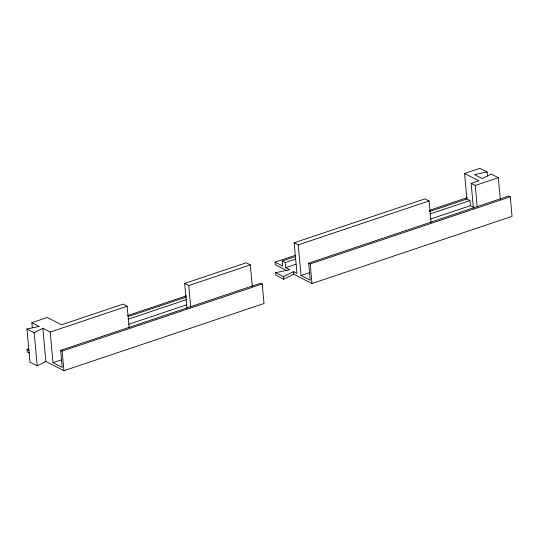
<?xml version="1.0" encoding="UTF-8"?>
<svg xmlns="http://www.w3.org/2000/svg" width="539" height="539" viewBox="0 0 539 539"><rect width="100%" height="100%" fill="white"/><g stroke="black" fill="none" stroke-linecap="round" stroke-linejoin="round"><path stroke-width="0.81" d="M50.208 332.044L52.997 362.659L62.174 367.355L60.624 350.35L260.708 283.177L262.237 283.959L264.016 303.518L63.932 370.691L45.889 361.453L37.204 365.88L29.968 362.174L26.95 329.012L34.186 332.718L42.871 328.291L50.208 332.044L127.164 306.213L129.124 327.725M294.166 242.786L298.242 244.874L301.031 275.49L310.201 280.186L308.658 263.18L508.742 196.007L510.271 196.789L512.05 216.348L311.966 283.521L293.634 274.135L283.676 279.229L275.887 275.24L275.658 272.687L283.447 276.675L293.398 271.589L296.949 273.401L294.166 242.786L424.988 198.864L429.064 200.953L431.011 222.351M473.417 207.185L470.432 205.655L469.968 200.555L466.909 198.985L464.584 173.477L479.979 168.309L487.115 171.961L487.492 176.105M32.313 327.618L31.862 322.652L47.25 317.484L61.527 324.795L123.087 304.124L127.164 306.213M473.424 208.189L471.16 183.368L478.861 180.781L464.584 173.477M298.242 244.874L429.064 200.953M471.16 183.368L475.243 185.45L498.326 177.702L500.286 199.214M186.912 308.274L184.655 283.453L246.215 262.783L250.291 264.871L252.252 286.384M184.655 283.453L188.731 285.542L250.291 264.871M287.024 270.753L275.267 264.737L275.031 262.183L295.756 255.223M429.677 210.264L467.145 197.685M275.031 262.183L282.679 266.098L282.214 260.997L295.749 256.449M429.489 211.551L466.909 198.985M282.214 260.997L285.272 262.56L295.621 259.084M430.162 213.916L469.968 200.555M29.483 353.058L27.233 351.906L26.997 349.353L28.594 348.821M127.44 315.632L186.427 295.83M128.383 316.534L186.501 297.029M128.262 319.169L186.373 299.664M285.272 262.56L285.737 267.661L296.086 264.191M430.627 219.023L470.432 205.655M128.727 324.276L186.838 304.764M308.658 263.18L310.188 263.962L510.271 196.789M60.624 350.35L62.153 351.132L262.237 283.959M301.031 275.49L309.804 272.545M52.997 362.659L61.722 359.729M487.115 171.961L474.556 174.663L482.203 178.577L491.191 174.05L498.326 177.702M275.658 272.687L289.733 269.709L285.737 267.661M26.95 329.012L39.199 326.412L31.862 322.652M26.997 349.353L29.086 350.417M475.243 185.45L477.197 206.969M310.188 263.962L311.966 283.521M293.398 271.589L293.634 274.135M283.447 276.675L283.676 279.229M188.731 285.542L190.685 307.055M62.153 351.132L63.932 370.691M42.871 328.291L45.889 361.453M34.186 332.718L37.204 365.88"/></g></svg>
